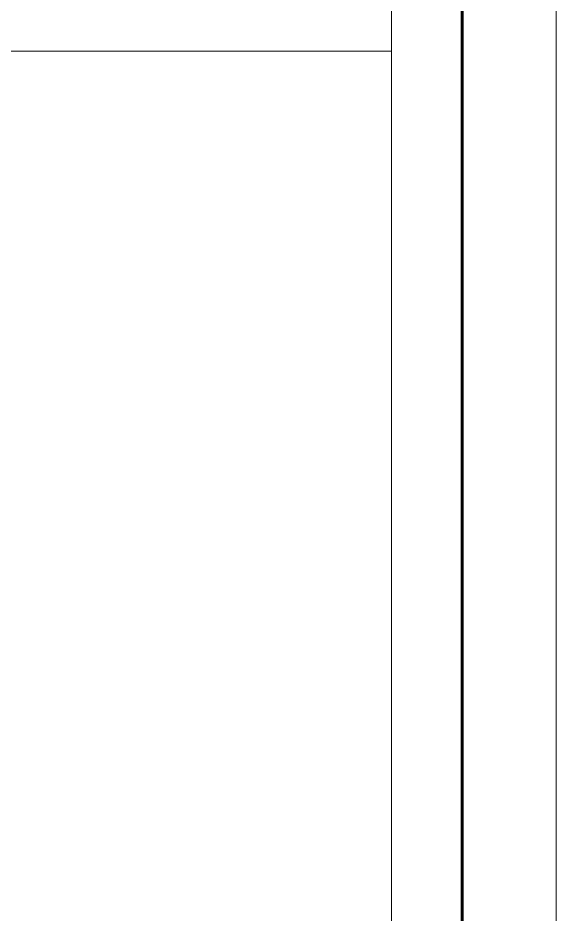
# Model space of a CAD drawing. Header units: millimetres. Extents: x 596422 to 1674380, y -367470 to 58862.
# Drawn here: x 787090 to 788235, y 6365 to 8270 of the extents above; entities that cross this region are included whole.
import ezdxf
from ezdxf.enums import TextEntityAlignment as Align

# ---------------------------------------------------------------- set-up
doc = ezdxf.new("R2010")
doc.units = ezdxf.units.MM
doc.header["$LTSCALE"] = 600
doc.header["$MEASUREMENT"] = 0
doc.layers.get('0').update_dxf_attribs({"lineweight": 0})
doc.layers.get('Defpoints').update_dxf_attribs({"lineweight": 0})
doc.layers.add('Khungten ALC', color=98, linetype='Continuous', lineweight=5)
doc.layers.add('LC Text1', color=3, linetype='Continuous', lineweight=20)
doc.styles.add('ALC2', font='VHARIAL.TTF', dxfattribs={"width": 0.8})
doc.styles.add('Title', font='VHAVAN.TTF', dxfattribs={"width": 0.8})

# ---------------------------------------------------------------- blocks, each defined once
blk = doc.blocks.new('ALC')
at = {"layer": 'Defpoints', "lineweight": 0}
blk.add_lwpolyline([(-1199.999999582767, -14849.99999999255), (-1199.999999582767, 14849.99999999255), (40799.99891111255, 14849.99999999255), (40799.99891111255, -14849.99999999255)], close=True, dxfattribs=at)
at = {"layer": 'Khungten ALC', "color": 154, "lineweight": 60}
blk.add_lwpolyline([(0, -14649.99999999255), (0, 14649.99999999255), (40599.99891117215, 14649.99999999255), (40599.99891117215, -14649.99999999255)], close=True, dxfattribs=at)
at = {"layer": 'Khungten ALC', "color": 154, "lineweight": 15}
for points in [[(36750.02493607998, -1384.329152412742), (40449.99971687794, -1384.329152412742), (40449.99971687794, 515.5782037526078), (36750.02493607998, 515.5782037526078)], [(36750.02493607998, -3284.236508578091), (40449.99971687794, -3284.236508578091), (40449.99971687794, -1384.329152412742), (36750.02493607998, -1384.329152412742)]]:
    blk.add_lwpolyline(points, close=True, dxfattribs=at)
at = {"layer": 'LC Text1', "style": 'Title'}
for tag, width, p, p2 in [('TENBANVE1', 1.985741806082449, (36912.6576448679, -10202.4053179175), (40339.14494544268, -10202.4053179175)), ('TENBANVE2', 1.422785707095644, (36912.6576448679, -10879.11064330491), (40339.14494544268, -10879.11064330491))]:
    blk.add_attdef(tag, text='', height=249.9999935159641, dxfattribs=dict(at, width=width)).set_placement(p, p2, align=Align.FIT)
at = {"layer": 'LC Text1', "style": 'ALC2', "width": 0.8}
blk.add_attdef('KYHIEU', text='', height=190, dxfattribs=at).set_placement((39525.00602167845, -14180.00080568343), align=Align.CENTER)

msp = doc.modelspace()

# ---------------------------------------------------------------- block references
msp.add_blockref('ALC', (747434.5099925209, 9583.517384484396))

doc.saveas('drawing.dxf')
